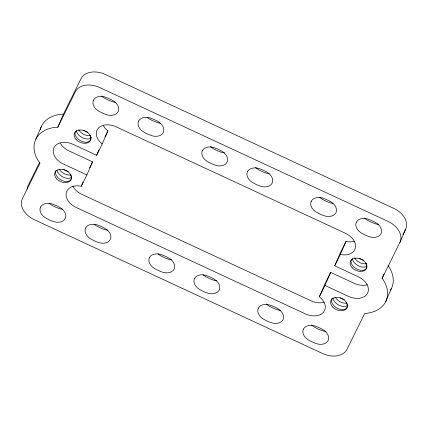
<?xml version="1.0" encoding="UTF-8"?>
<svg xmlns="http://www.w3.org/2000/svg" width="428" height="428" viewBox="0 0 428 428"><rect width="100%" height="100%" fill="white"/><g stroke="black" fill="none" stroke-linecap="round" stroke-linejoin="round"><path stroke-width="0.64" d="M35.866 139.148L41.548 126.083M57.791 127.202L63.478 114.132L81.042 78.666A20.014 14.054 23.5 0 1 105.427 74.488L393.685 208.324A20.014 14.054 23.5 0 1 405.594 229.349L399.913 242.414L382.156 278.264A35.626 25.011 23.5 0 1 364.715 313.483L346.958 349.334A20.014 14.054 23.5 0 1 322.573 353.512L34.315 219.676A20.014 14.054 23.5 0 1 22.406 198.651L39.97 163.186A35.626 25.011 23.5 0 1 57.791 127.202L75.36 91.731A20.014 14.054 23.5 0 1 99.745 87.558L388.003 221.388A20.014 14.054 23.5 0 1 399.913 242.414M367.379 284.716A15.611 10.962 23.5 0 1 354.245 283.347L330.657 272.395L325.05 283.716L319.368 296.781A15.611 10.962 23.5 0 1 323.584 312.124A15.611 10.962 23.5 0 1 305.496 313.927L76.163 207.452A15.611 10.962 23.5 0 1 66.287 192.67A15.611 10.962 23.5 0 1 81.283 186.244L83.091 182.087M81.283 186.244L86.889 174.929L92.571 161.859L68.978 150.907A15.611 10.962 23.5 0 1 60.396 143.38M86.889 174.929L63.296 163.972A15.611 10.962 23.5 0 1 54.014 147.574A15.611 10.962 23.5 0 1 73.033 144.316L96.626 155.268L98.948 149.923M96.626 155.268L102.228 143.952L107.909 130.882A15.611 10.962 23.5 0 1 103.464 125.869M319.368 296.781L324.97 285.465L330.657 272.395M324.97 285.465L348.563 296.417A15.611 10.962 23.5 0 0 367.582 293.159A15.611 10.962 23.5 0 0 358.3 276.761L334.707 265.809L340.388 252.739L345.995 241.424A15.611 10.962 23.5 0 0 354.646 241.199M334.707 265.809L340.314 254.489L345.995 241.424M382.156 278.264L383.964 274.107M385.73 301.585L391.411 288.515M39.504 162.533L28.088 185.586A20.014 14.054 23.5 0 0 27.092 189.133M89.623 167.813L90.8 165.433M91.389 164.24L92.571 161.859M104.962 136.842L107.909 130.882M402.93 234.726L405.594 229.349M340.314 254.489A15.611 10.962 23.5 0 0 355.31 248.063A15.611 10.962 23.5 0 0 345.433 233.281L116.1 126.806A15.611 10.962 23.5 0 0 98.012 128.609A15.611 10.962 23.5 0 0 102.228 143.952M388.228 265.751A35.626 25.011 23.5 0 1 390.486 290.163M40.216 129.727A35.626 25.011 23.5 0 1 63.478 114.132M72.872 186.121A15.611 10.962 23.5 0 0 81.844 194.382L311.177 300.857A15.611 10.962 23.5 0 0 324.05 302.302M49.07 203.252A11.208 7.87 23.5 0 0 52.901 205.782A29.548 20.747 23.5 0 0 60.006 208.784A11.208 7.87 23.5 0 0 62.809 209.217M94.171 224.192A11.208 7.87 23.5 0 0 98.001 226.722A29.548 20.747 23.5 0 0 105.106 229.724A11.208 7.87 23.5 0 0 107.909 230.157M157.948 253.804A11.208 7.87 23.5 0 0 161.784 256.335A29.548 20.747 23.5 0 0 168.889 259.336A11.208 7.87 23.5 0 0 171.687 259.769M203.049 274.744A11.208 7.87 23.5 0 0 206.885 277.274A29.548 20.747 23.5 0 0 213.984 280.276A11.208 7.87 23.5 0 0 216.787 280.709M266.43 303.971A11.208 7.87 23.5 0 0 270.662 306.887A29.548 20.747 23.5 0 0 277.767 309.888A11.208 7.87 23.5 0 0 280.565 310.321M311.525 324.911A11.208 7.87 23.5 0 0 315.762 327.821A29.548 20.747 23.5 0 0 322.867 330.828A11.208 7.87 23.5 0 0 325.665 331.261M101.618 95.952A11.208 7.87 23.5 0 0 105.855 98.863A29.548 20.747 23.5 0 0 112.96 101.869A11.208 7.87 23.5 0 0 115.758 102.303M147.12 117.272A11.208 7.87 23.5 0 0 150.956 119.803A29.548 20.747 23.5 0 0 158.06 122.804A11.208 7.87 23.5 0 0 160.858 123.237M210.501 146.504A11.208 7.87 23.5 0 0 214.733 149.415A29.548 20.747 23.5 0 0 221.838 152.416A11.208 7.87 23.5 0 0 224.636 152.85M255.596 167.439A11.208 7.87 23.5 0 0 259.833 170.355A29.548 20.747 23.5 0 0 266.938 173.356A11.208 7.87 23.5 0 0 269.185 173.747M319.78 197.436A11.208 7.87 23.5 0 0 323.616 199.967A29.548 20.747 23.5 0 0 330.716 202.968A11.208 7.87 23.5 0 0 332.968 203.359M364.479 217.991A11.208 7.87 23.5 0 0 368.711 220.907A29.548 20.747 23.5 0 0 375.816 223.908A11.208 7.87 23.5 0 0 378.62 224.342M71.187 174.859A8.704 5.446 31.2 0 1 59.449 169.467M68.485 171.505A8.704 5.446 31.2 0 1 64.575 169.798M64.12 169.499A8.704 5.446 31.2 0 1 63.681 169.178M71.722 177.074A8.704 5.446 31.2 0 1 64.655 177.748A8.704 5.446 31.2 0 1 57.78 172.329A8.704 6.655 14.1 0 1 57.042 170.232M70.502 174.683A8.704 5.446 31.2 0 1 67.084 181.59A8.704 5.446 31.2 0 1 56.362 175.598A8.704 6.655 14.1 0 1 55.977 170.617M90.656 135.542A8.704 5.446 31.2 0 1 78.672 129.748M87.954 132.193A8.704 5.446 31.2 0 1 87.456 132.054M86.954 131.899A8.704 5.446 31.2 0 1 83.588 130.182M91.432 137.506A8.704 5.446 31.2 0 1 84.375 138.517A8.704 5.446 31.2 0 1 77.254 133.017A8.704 6.655 14.1 0 1 76.462 130.497M89.971 135.371A8.704 5.446 31.2 0 1 86.552 142.278A8.704 5.446 31.2 0 1 75.831 136.286A8.704 6.655 14.1 0 1 75.296 131.696M366.63 263.675A8.704 5.446 31.2 0 1 354.646 257.881M363.431 260.187A8.704 5.446 31.2 0 1 359.563 258.314M366.903 266.12A8.704 5.446 31.2 0 1 353.228 261.144A8.704 6.655 14.1 0 1 352.437 258.624M365.945 263.498A8.704 5.446 31.2 0 1 362.527 270.405A8.704 5.446 31.2 0 1 351.805 264.413A8.704 6.655 14.1 0 1 351.42 259.432M346.755 303.078A8.704 5.446 31.2 0 1 335.178 297.192M344.46 299.632A8.704 5.446 31.2 0 1 340.094 297.626M347.697 305.201A8.704 5.446 31.2 0 1 340.629 305.876A8.704 5.446 31.2 0 1 333.754 300.461A8.704 6.655 14.1 0 1 332.963 297.936M346.477 302.815A8.704 5.446 31.2 0 1 343.058 309.722A8.704 5.446 31.2 0 1 332.337 303.725A8.704 6.655 14.1 0 1 331.796 299.135M331.951 298.744A8.704 6.655 14.1 0 1 332.133 298.364M40.553 207.077A11.208 7.87 23.5 0 0 47.219 218.852A29.548 20.747 23.5 0 0 54.324 221.854A11.208 7.87 23.5 0 0 65.233 218.537A11.208 7.87 23.5 0 0 61.076 208.222A29.548 20.747 23.5 0 0 54.212 204.739A11.208 7.87 23.5 0 0 40.553 207.077M85.654 228.017A11.208 7.87 23.5 0 0 92.32 239.792A29.548 20.747 23.5 0 0 99.424 242.794A11.208 7.87 23.5 0 0 110.333 239.477A11.208 7.87 23.5 0 0 106.176 229.162A29.548 20.747 23.5 0 0 99.312 225.679A11.208 7.87 23.5 0 0 85.654 228.017M149.431 257.629A11.208 7.87 23.5 0 0 156.102 269.405A29.548 20.747 23.5 0 0 163.207 272.406A11.208 7.87 23.5 0 0 174.11 269.084A11.208 7.87 23.5 0 0 169.953 258.774A29.548 20.747 23.5 0 0 163.089 255.291A11.208 7.87 23.5 0 0 149.431 257.629M194.531 278.569A11.208 7.87 23.5 0 0 201.197 290.339A29.548 20.747 23.5 0 0 208.302 293.346A11.208 7.87 23.5 0 0 219.211 290.024A11.208 7.87 23.5 0 0 215.054 279.714A29.548 20.747 23.5 0 0 208.19 276.226A11.208 7.87 23.5 0 0 194.531 278.569M258.314 308.176A11.208 7.87 23.5 0 0 264.98 319.951A29.548 20.747 23.5 0 0 272.085 322.958A11.208 7.87 23.5 0 0 282.994 319.636A11.208 7.87 23.5 0 0 278.837 309.326A29.548 20.747 23.5 0 0 271.967 305.838A11.208 7.87 23.5 0 0 258.314 308.176M303.415 329.116A11.208 7.87 23.5 0 0 310.081 340.891A29.548 20.747 23.5 0 0 317.185 343.893A11.208 7.87 23.5 0 0 328.094 340.576A11.208 7.87 23.5 0 0 323.937 330.261A29.548 20.747 23.5 0 0 317.068 326.778A11.208 7.87 23.5 0 0 303.415 329.116M93.507 100.157A11.208 7.87 23.5 0 0 100.173 111.933A29.548 20.747 23.5 0 0 107.278 114.934A11.208 7.87 23.5 0 0 118.182 111.617A11.208 7.87 23.5 0 0 114.03 101.302A29.548 20.747 23.5 0 0 107.161 97.819A11.208 7.87 23.5 0 0 93.507 100.157M138.602 121.097A11.208 7.87 23.5 0 0 145.274 132.873A29.548 20.747 23.5 0 0 152.379 135.874A11.208 7.87 23.5 0 0 163.282 132.557A11.208 7.87 23.5 0 0 159.125 122.242A29.548 20.747 23.5 0 0 152.261 118.759A11.208 7.87 23.5 0 0 138.602 121.097M202.385 150.709A11.208 7.87 23.5 0 0 209.051 162.485A29.548 20.747 23.5 0 0 216.156 165.486A11.208 7.87 23.5 0 0 227.065 162.169A11.208 7.87 23.5 0 0 222.908 151.854A29.548 20.747 23.5 0 0 216.044 148.372A11.208 7.87 23.5 0 0 202.385 150.709M247.486 171.649A11.208 7.87 23.5 0 0 254.152 183.419A29.548 20.747 23.5 0 0 261.257 186.426A11.208 7.87 23.5 0 0 272.165 183.104A11.208 7.87 23.5 0 0 268.008 172.794A29.548 20.747 23.5 0 0 261.139 169.311A11.208 7.87 23.5 0 0 247.486 171.649M311.263 201.262A11.208 7.87 23.5 0 0 317.929 213.032A29.548 20.747 23.5 0 0 325.034 216.038A11.208 7.87 23.5 0 0 335.943 212.716A11.208 7.87 23.5 0 0 331.786 202.407A29.548 20.747 23.5 0 0 324.922 198.924A11.208 7.87 23.5 0 0 311.263 201.262M356.364 222.196A11.208 7.87 23.5 0 0 363.03 233.972A29.548 20.747 23.5 0 0 370.134 236.973A11.208 7.87 23.5 0 0 381.043 233.656A11.208 7.87 23.5 0 0 376.886 223.341A29.548 20.747 23.5 0 0 370.022 219.858A11.208 7.87 23.5 0 0 356.364 222.196M332.679 307.036A8.806 6.185 23.5 0 0 347.033 307.796A8.806 6.185 23.5 0 0 337.435 297.433A8.806 6.185 23.5 0 0 332.679 307.036M352.148 267.725A8.806 6.185 23.5 0 0 366.502 268.479A8.806 6.185 23.5 0 0 356.904 258.121A8.806 6.185 23.5 0 0 352.148 267.725M76.173 139.592A8.806 6.185 23.5 0 0 90.533 140.352A8.806 6.185 23.5 0 0 80.929 129.989A8.806 6.185 23.5 0 0 76.173 139.592M56.705 178.909A8.806 6.185 23.5 0 0 71.059 179.669A8.806 6.185 23.5 0 0 61.461 169.306A8.806 6.185 23.5 0 0 56.705 178.909"/></g></svg>
